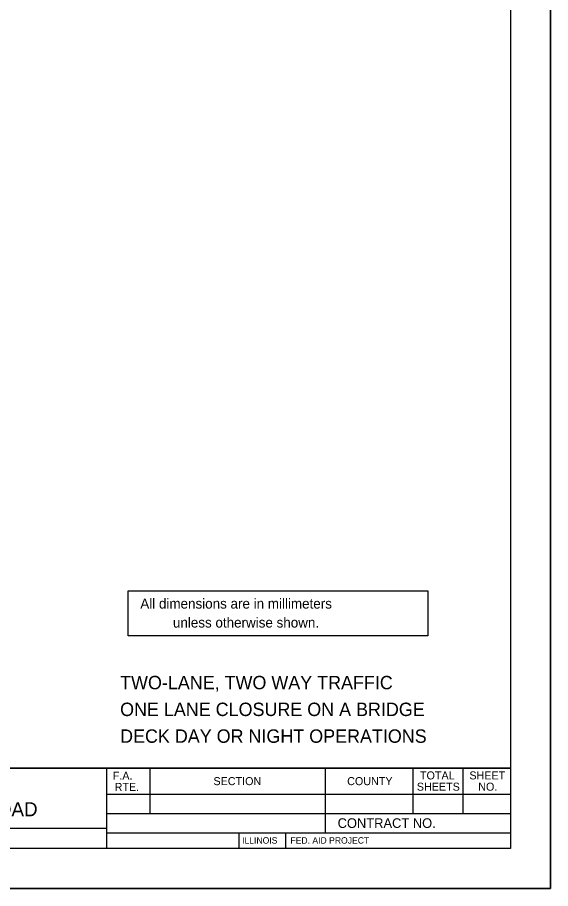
# Model space of a CAD drawing. Extents: x 52832 to 54215, y 64481 to 66497.
# Drawn here: x 54082.4 to 54215.1, y 65344.9 to 65561.7 of the extents above; entities that cross this region are included whole.
import ezdxf

# ---------------------------------------------------------------- set-up
doc = ezdxf.new("R2010")
doc.units = 0
for name, color, linetype in [('Level 48', 7, 'Continuous'), ('Sheets_50 Reference Boundary', 7, 'Continuous'), ('Sheets_General Details', 7, 'Continuous'), ('Sheets_Printer Plotting Border', 7, 'Continuous')]:
    doc.layers.add(name, color=color, linetype=linetype)

msp = doc.modelspace()

# ---------------------------------------------------------------- linework, layer by layer
at = {"layer": 'Level 48'}
msp.add_lwpolyline([(53535.07, 65784.88), (54215.07, 65784.88), (54215.07, 65344.88), (53535.07, 65344.88)], close=True, dxfattribs=at)
at = {"layer": 'Sheets_50 Reference Boundary'}
msp.add_lwpolyline([(53575.07, 65774.88), (54205.07, 65774.88), (54205.07, 65374.88), (53575.07, 65374.88)], close=True, dxfattribs=at)
at = {"layer": 'Sheets_General Details'}
for p, q in [((54215.07, 65344.88), (54215.07, 65784.88)), ((53575.07, 65374.88), (54205.07, 65374.88)), ((54104.55, 65374.88), (54104.55, 65354.88)), ((54115.35, 65374.88), (54115.35, 65363.58)), ((54158.95, 65374.88), (54158.95, 65358.78)), ((54180.8, 65374.88), (54180.8, 65363.58)), ((54193.21, 65374.88), (54193.21, 65363.58)), ((54104.55, 65368.38), (54205.07, 65368.38)), ((54104.55, 65363.58), (54205.07, 65363.58)), ((53950.55, 65359.88), (54104.55, 65359.88)), ((54104.55, 65358.78), (54205.07, 65358.78)), ((54137.5, 65358.78), (54137.5, 65354.88)), ((54149.1, 65358.78), (54149.1, 65354.88)), ((54215.07, 65344.88), (53535.07, 65344.88))]:
    msp.add_line(p, q, dxfattribs=at)
for points in [[(53575.07, 65774.88), (54205.07, 65774.88), (54205.07, 65354.88), (53575.07, 65354.88)], [(54109.95, 65418.96), (54184.52, 65418.96), (54184.52, 65407.77), (54109.95, 65407.77)]]:
    msp.add_lwpolyline(points, close=True, dxfattribs=at)
at = {"layer": 'Sheets_Printer Plotting Border'}
msp.add_lwpolyline([(53535.07, 65344.88), (54215.07, 65344.88), (54215.07, 65784.88), (53535.07, 65784.88)], close=True, dxfattribs=at)

# ---------------------------------------------------------------- texts
at = {"layer": 'Sheets_General Details'}
for s, height, p in [('All dimensions are in millimeters', 2.4971, (54112.95, 65414.58)), ('unless otherwise shown.', 2.4971, (54121.07, 65409.86)), ('TWO-LANE, TWO WAY TRAFFIC', 3.3344, (54107.92, 65394.5)), ('ONE LANE CLOSURE ON A BRIDGE', 3.3344, (54107.92, 65387.83)), ('DECK DAY OR NIGHT OPERATIONS', 3.3344, (54107.92, 65381.17)), ('F.A.  ', 2, (54106.1, 65371.98)), ('SECTION', 2, (54131.16, 65370.63)), ('COUNTY', 2, (54164.44, 65370.63)), ('TOTAL', 2, (54182.56, 65372.05)), ('SHEET', 2, (54194.86, 65372.05)), ('RTE.', 2, (54106.56, 65369.18)), ('SHEETS', 2, (54181.78, 65369.25)), ('NO.', 2, (54197.06, 65369.25)), ('STANDARD 701321 (SPECIAL) WITH SIDE ROAD', 3.5, (53980.23, 65362.88)), ('CONTRACT NO.      ', 2.4, (54162.06, 65359.98)), ('ILLINOIS', 1.6, (54138.28, 65356.07)), ('FED. AID PROJECT', 1.6, (54150.31, 65356.07))]:
    msp.add_text(s, height=height, dxfattribs=at).set_placement(p)

doc.saveas('drawing.dxf')
